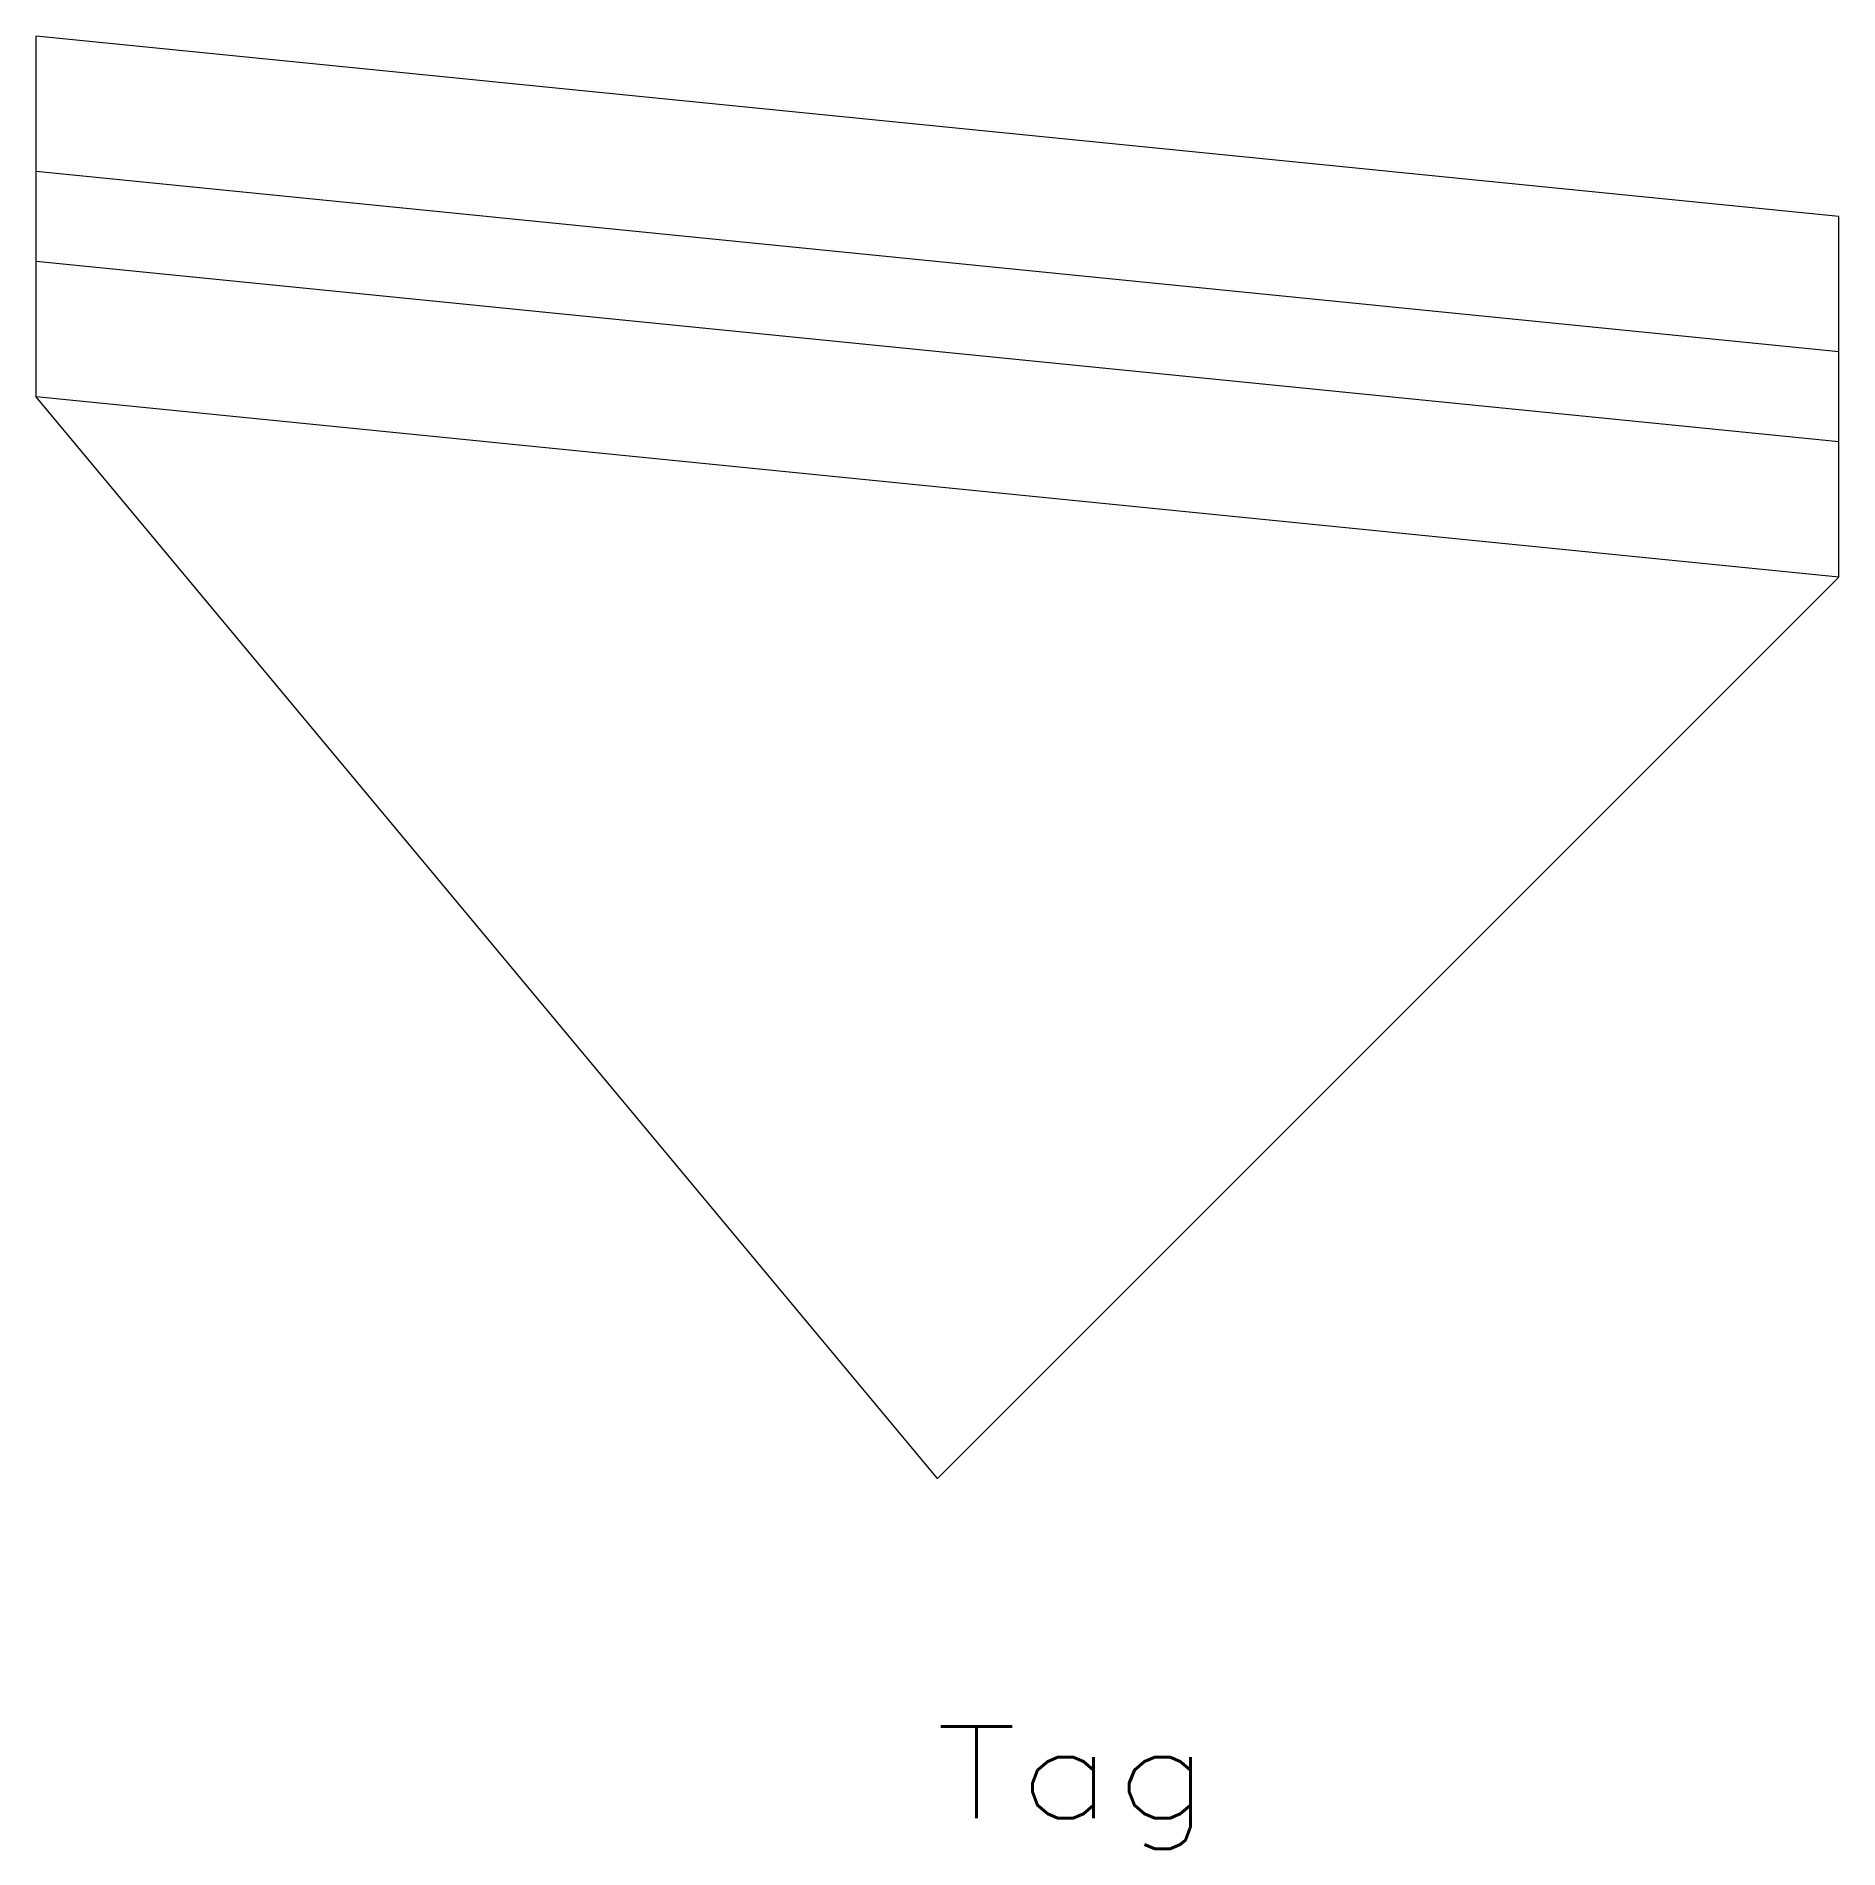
# Model space of a CAD drawing. Header units: inches. Extents: x -12.5 to 12.5, y -15.2 to 9.9.
import ezdxf
from ezdxf.enums import TextEntityAlignment as Align

# ---------------------------------------------------------------- set-up
doc = ezdxf.new("R2010")
doc.units = ezdxf.units.IN
doc.header["$MEASUREMENT"] = 0
doc.layers.get('0').update_dxf_attribs({"lineweight": 0})
doc.styles.add('STANDARD1', font='TXT.SHX')

msp = doc.modelspace()

# ---------------------------------------------------------------- linework, layer by layer
for p, q in [((12.5, 7.42), (-12.5, 9.92)), ((-12.5, 4.92), (-12.5, 9.92)), ((12.5, 2.42), (12.5, 7.42)), ((12.5, 2.42), (-12.5, 4.92)), ((0, -10.08), (-12.5, 4.92)), ((0, -10.08), (12.5, 2.42))]:
    msp.add_line(p, q)
at = {"linetype": 'Continuous'}
for p, q in [((12.5, 5.545), (-12.5, 8.045)), ((12.5, 4.295), (-12.5, 6.795))]:
    msp.add_line(p, q, dxfattribs=at)

# ---------------------------------------------------------------- texts
at = {"color": 7, "linetype": 'Continuous', "style": 'STANDARD1', "width": 1.166667}
msp.add_text('Tag', height=1.272, dxfattribs=at).set_placement((-0.025, -14.788), (3.791, -14.788), align=Align.FIT)

doc.saveas('drawing.dxf')
